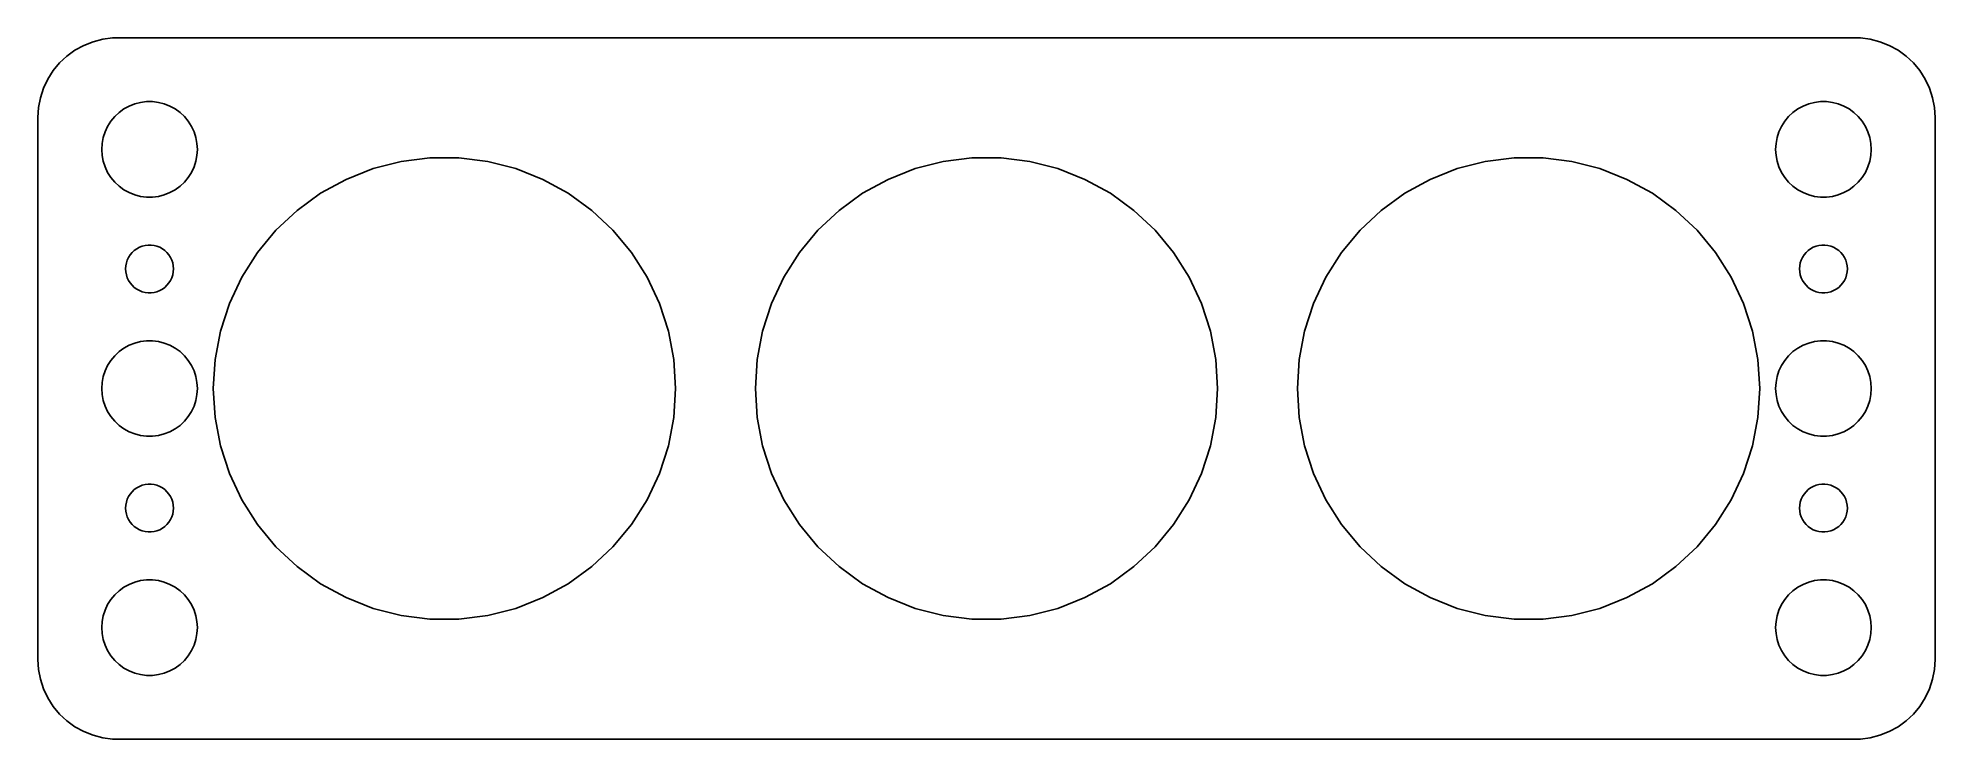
# Model space of a CAD drawing. Header units: metres. Extents: x -60 to 60, y -22 to 22.
import ezdxf

# ---------------------------------------------------------------- set-up
doc = ezdxf.new("R2010")
doc.units = ezdxf.units.M

msp = doc.modelspace()

# ---------------------------------------------------------------- linework, layer by layer
for p, q in [((-56.6289, 21.5241), (-57.1791, 21.2216)), ((-56.0451, 21.7553), (-56.6289, 21.5241)), ((-55.4369, 21.9114), (-56.0451, 21.7553)), ((-54.8139, 21.9901), (-55.4369, 21.9114)), ((54.8139, 21.9901), (-54.8139, 21.9901)), ((55.4369, 21.9114), (54.8139, 21.9901)), ((56.0451, 21.7553), (55.4369, 21.9114)), ((56.6289, 21.5241), (56.0451, 21.7553)), ((57.1791, 21.2216), (56.6289, 21.5241)), ((-58.1448, 20.4227), (-58.5451, 19.9389)), ((-57.6871, 20.8526), (-58.1448, 20.4227)), ((-57.1791, 21.2216), (-57.6871, 20.8526)), ((57.6871, 20.8526), (57.1791, 21.2216)), ((58.1448, 20.4227), (57.6871, 20.8526)), ((58.5451, 19.9389), (58.1448, 20.4227)), ((-58.8815, 19.4088), (-59.1489, 18.8406)), ((-58.5451, 19.9389), (-58.8815, 19.4088)), ((58.8815, 19.4088), (58.5451, 19.9389)), ((59.1489, 18.8406), (58.8815, 19.4088)), ((-59.3429, 18.2434), (-59.4606, 17.6267)), ((-59.1489, 18.8406), (-59.3429, 18.2434)), ((-53.7773, 17.7145), (-53.427, 17.8532)), ((-53.427, 17.8532), (-53.0621, 17.9469)), ((-53.0621, 17.9469), (-52.6884, 17.9941)), ((-52.6884, 17.9941), (-52.3116, 17.9941)), ((-52.3116, 17.9941), (-51.9379, 17.9469)), ((-51.9379, 17.9469), (-51.5729, 17.8532)), ((-51.5729, 17.8532), (-51.2227, 17.7145)), ((51.2227, 17.7145), (51.5729, 17.8532)), ((51.5729, 17.8532), (51.9379, 17.9469)), ((51.9379, 17.9469), (52.3116, 17.9941)), ((52.3116, 17.9941), (52.6884, 17.9941)), ((52.6884, 17.9941), (53.0621, 17.9469)), ((53.0621, 17.9469), (53.427, 17.8532)), ((53.427, 17.8532), (53.7773, 17.7145)), ((59.3429, 18.2434), (59.1489, 18.8406)), ((59.4606, 17.6267), (59.3429, 18.2434)), ((-59.4606, 17.6267), (-59.5, 17)), ((-59.5, 17), (-59.5, -17)), ((-55.1289, 16.4453), (-54.927, 16.7634)), ((-54.927, 16.7634), (-54.6869, 17.0536)), ((-54.6869, 17.0536), (-54.4123, 17.3115)), ((-54.4123, 17.3115), (-54.1075, 17.533)), ((-54.1075, 17.533), (-53.7773, 17.7145)), ((-51.2227, 17.7145), (-50.8925, 17.533)), ((-50.8925, 17.533), (-50.5877, 17.3115)), ((-50.5877, 17.3115), (-50.3131, 17.0536)), ((-50.3131, 17.0536), (-50.0729, 16.7634)), ((-50.0729, 16.7634), (-49.8711, 16.4453)), ((49.8711, 16.4453), (50.0729, 16.7634)), ((50.0729, 16.7634), (50.3131, 17.0536)), ((50.3131, 17.0536), (50.5877, 17.3115)), ((50.5877, 17.3115), (50.8925, 17.533)), ((50.8925, 17.533), (51.2227, 17.7145)), ((53.7773, 17.7145), (54.1075, 17.533)), ((54.1075, 17.533), (54.4123, 17.3115)), ((54.4123, 17.3115), (54.6869, 17.0536)), ((54.6869, 17.0536), (54.927, 16.7634)), ((54.927, 16.7634), (55.1289, 16.4453)), ((59.5, 17), (59.4606, 17.6267)), ((59.5, -17), (59.5, 17)), ((-55.4763, 15.376), (-55.4057, 15.7461)), ((-55.4057, 15.7461), (-55.2893, 16.1044)), ((-55.2893, 16.1044), (-55.1289, 16.4453)), ((-49.8711, 16.4453), (-49.7107, 16.1044)), ((-49.7107, 16.1044), (-49.5942, 15.7461)), ((-49.5942, 15.7461), (-49.5237, 15.376)), ((49.5237, 15.376), (49.5942, 15.7461)), ((49.5942, 15.7461), (49.7107, 16.1044)), ((49.7107, 16.1044), (49.8711, 16.4453)), ((55.1289, 16.4453), (55.2893, 16.1044)), ((55.2893, 16.1044), (55.4057, 15.7461)), ((55.4057, 15.7461), (55.4763, 15.376)), ((-55.5, 15), (-55.4763, 15.376)), ((-55.4763, 14.624), (-55.5, 15)), ((-55.4057, 14.2539), (-55.4763, 14.624)), ((-49.5237, 14.624), (-49.5942, 14.2539)), ((-49.5237, 15.376), (-49.5, 15)), ((-49.5, 15), (-49.5237, 14.624)), ((-36.717, 14.2432), (-34.9105, 14.4714)), ((-34.9105, 14.4714), (-33.0895, 14.4714)), ((-33.0895, 14.4714), (-31.283, 14.2432)), ((-2.71703, 14.2432), (-0.91046, 14.4714)), ((-0.91046, 14.4714), (0.91046, 14.4714)), ((0.91046, 14.4714), (2.71703, 14.2432)), ((31.283, 14.2432), (33.0895, 14.4714)), ((33.0895, 14.4714), (34.9105, 14.4714)), ((34.9105, 14.4714), (36.717, 14.2432)), ((49.5, 15), (49.5237, 15.376)), ((49.5237, 14.624), (49.5, 15)), ((49.5942, 14.2539), (49.5237, 14.624)), ((55.4763, 14.624), (55.4057, 14.2539)), ((55.4763, 15.376), (55.5, 15)), ((55.5, 15), (55.4763, 14.624)), ((-55.2893, 13.8956), (-55.4057, 14.2539)), ((-55.1289, 13.5547), (-55.2893, 13.8956)), ((-54.927, 13.2366), (-55.1289, 13.5547)), ((-54.6869, 12.9464), (-54.927, 13.2366)), ((-50.0729, 13.2366), (-50.3131, 12.9464)), ((-49.8711, 13.5547), (-50.0729, 13.2366)), ((-49.7107, 13.8956), (-49.8711, 13.5547)), ((-49.5942, 14.2539), (-49.7107, 13.8956)), ((-41.7695, 12.2428), (-40.1738, 13.12)), ((-40.1738, 13.12), (-38.4807, 13.7903)), ((-38.4807, 13.7903), (-36.717, 14.2432)), ((-31.283, 14.2432), (-29.5192, 13.7903)), ((-29.5192, 13.7903), (-27.8262, 13.12)), ((-27.8262, 13.12), (-26.2305, 12.2428)), ((-7.76949, 12.2428), (-6.1738, 13.12)), ((-6.1738, 13.12), (-4.48074, 13.7903)), ((-4.48074, 13.7903), (-2.71703, 14.2432)), ((2.71703, 14.2432), (4.48074, 13.7903)), ((4.48074, 13.7903), (6.1738, 13.12)), ((6.1738, 13.12), (7.76949, 12.2428)), ((26.2305, 12.2428), (27.8262, 13.12)), ((27.8262, 13.12), (29.5192, 13.7903)), ((29.5192, 13.7903), (31.283, 14.2432)), ((36.717, 14.2432), (38.4807, 13.7903)), ((38.4807, 13.7903), (40.1738, 13.12)), ((40.1738, 13.12), (41.7695, 12.2428)), ((49.7107, 13.8956), (49.5942, 14.2539)), ((49.8711, 13.5547), (49.7107, 13.8956)), ((50.0729, 13.2366), (49.8711, 13.5547)), ((50.3131, 12.9464), (50.0729, 13.2366)), ((54.927, 13.2366), (54.6869, 12.9464)), ((55.1289, 13.5547), (54.927, 13.2366)), ((55.2893, 13.8956), (55.1289, 13.5547)), ((55.4057, 14.2539), (55.2893, 13.8956)), ((-54.4123, 12.6884), (-54.6869, 12.9464)), ((-54.1075, 12.467), (-54.4123, 12.6884)), ((-53.7773, 12.2855), (-54.1075, 12.467)), ((-53.427, 12.1468), (-53.7773, 12.2855)), ((-53.0621, 12.0531), (-53.427, 12.1468)), ((-52.6884, 12.0059), (-53.0621, 12.0531)), ((-52.3116, 12.0059), (-52.6884, 12.0059)), ((-51.9379, 12.0531), (-52.3116, 12.0059)), ((-51.5729, 12.1468), (-51.9379, 12.0531)), ((-51.2227, 12.2855), (-51.5729, 12.1468)), ((-50.8925, 12.467), (-51.2227, 12.2855)), ((-50.5877, 12.6884), (-50.8925, 12.467)), ((-50.3131, 12.9464), (-50.5877, 12.6884)), ((-43.2426, 11.1724), (-41.7695, 12.2428)), ((-26.2305, 12.2428), (-24.7573, 11.1724)), ((-9.24265, 11.1724), (-7.76949, 12.2428)), ((7.76949, 12.2428), (9.24265, 11.1724)), ((24.7573, 11.1724), (26.2305, 12.2428)), ((41.7695, 12.2428), (43.2426, 11.1724)), ((50.5877, 12.6884), (50.3131, 12.9464)), ((50.8925, 12.467), (50.5877, 12.6884)), ((51.2227, 12.2855), (50.8925, 12.467)), ((51.5729, 12.1468), (51.2227, 12.2855)), ((51.9379, 12.0531), (51.5729, 12.1468)), ((52.3116, 12.0059), (51.9379, 12.0531)), ((52.6884, 12.0059), (52.3116, 12.0059)), ((53.0621, 12.0531), (52.6884, 12.0059)), ((53.427, 12.1468), (53.0621, 12.0531)), ((53.7773, 12.2855), (53.427, 12.1468)), ((54.1075, 12.467), (53.7773, 12.2855)), ((54.4123, 12.6884), (54.1075, 12.467)), ((54.6869, 12.9464), (54.4123, 12.6884)), ((-44.57, 9.92592), (-43.2426, 11.1724)), ((-24.7573, 11.1724), (-23.4299, 9.92592)), ((-10.57, 9.92592), (-9.24265, 11.1724)), ((9.24265, 11.1724), (10.57, 9.92592)), ((23.4299, 9.92592), (24.7573, 11.1724)), ((43.2426, 11.1724), (44.57, 9.92592)), ((-45.7307, 8.52287), (-44.57, 9.92592)), ((-23.4299, 9.92592), (-22.2692, 8.52287)), ((-11.7307, 8.52287), (-10.57, 9.92592)), ((10.57, 9.92592), (11.7307, 8.52287)), ((22.2692, 8.52287), (23.4299, 9.92592)), ((44.57, 9.92592), (45.7307, 8.52287)), ((-53.8145, 8.22263), (-53.7135, 8.38167)), ((-53.7135, 8.38167), (-53.5934, 8.52681)), ((-53.5934, 8.52681), (-53.4561, 8.65576)), ((-53.4561, 8.65576), (-53.3037, 8.76648)), ((-53.3037, 8.76648), (-53.1387, 8.85724)), ((-53.1387, 8.85724), (-52.9635, 8.92657)), ((-52.9635, 8.92657), (-52.7811, 8.97342)), ((-52.7811, 8.97342), (-52.5942, 8.99704)), ((-52.5942, 8.99704), (-52.4058, 8.99704)), ((-52.4058, 8.99704), (-52.2189, 8.97342)), ((-52.2189, 8.97342), (-52.0365, 8.92657)), ((-52.0365, 8.92657), (-51.8613, 8.85724)), ((-51.8613, 8.85724), (-51.6963, 8.76648)), ((-51.6963, 8.76648), (-51.5439, 8.65576)), ((-51.5439, 8.65576), (-51.4065, 8.52681)), ((-51.4065, 8.52681), (-51.2865, 8.38167)), ((-51.2865, 8.38167), (-51.1855, 8.22263)), ((-46.7064, 6.98543), (-45.7307, 8.52287)), ((-22.2692, 8.52287), (-21.2935, 6.98543)), ((-12.7064, 6.98543), (-11.7307, 8.52287)), ((11.7307, 8.52287), (12.7064, 6.98543)), ((21.2935, 6.98543), (22.2692, 8.52287)), ((45.7307, 8.52287), (46.7064, 6.98543)), ((51.1855, 8.22263), (51.2865, 8.38167)), ((51.2865, 8.38167), (51.4065, 8.52681)), ((51.4065, 8.52681), (51.5439, 8.65576)), ((51.5439, 8.65576), (51.6963, 8.76648)), ((51.6963, 8.76648), (51.8613, 8.85724)), ((51.8613, 8.85724), (52.0365, 8.92657)), ((52.0365, 8.92657), (52.2189, 8.97342)), ((52.2189, 8.97342), (52.4058, 8.99704)), ((52.4058, 8.99704), (52.5942, 8.99704)), ((52.5942, 8.99704), (52.7811, 8.97342)), ((52.7811, 8.97342), (52.9635, 8.92657)), ((52.9635, 8.92657), (53.1387, 8.85724)), ((53.1387, 8.85724), (53.3037, 8.76648)), ((53.3037, 8.76648), (53.4561, 8.65576)), ((53.4561, 8.65576), (53.5934, 8.52681)), ((53.5934, 8.52681), (53.7135, 8.38167)), ((53.7135, 8.38167), (53.8145, 8.22263)), ((-54, 7.5), (-53.9882, 7.68799)), ((-53.9882, 7.312), (-54, 7.5)), ((-53.9882, 7.68799), (-53.9529, 7.87303)), ((-53.9529, 7.12695), (-53.9882, 7.312)), ((-53.9529, 7.87303), (-53.8947, 8.05219)), ((-53.8947, 8.05219), (-53.8145, 8.22263)), ((-51.1855, 8.22263), (-51.1053, 8.05219)), ((-51.1053, 8.05219), (-51.0471, 7.87303)), ((-51.0471, 7.87303), (-51.0118, 7.68799)), ((-51.0118, 7.312), (-51.0471, 7.12695)), ((-51.0118, 7.68799), (-51, 7.5)), ((-51, 7.5), (-51.0118, 7.312)), ((51, 7.5), (51.0118, 7.68799)), ((51.0118, 7.312), (51, 7.5)), ((51.0118, 7.68799), (51.0471, 7.87303)), ((51.0471, 7.12695), (51.0118, 7.312)), ((51.0471, 7.87303), (51.1053, 8.05219)), ((51.1053, 8.05219), (51.1855, 8.22263)), ((53.8145, 8.22263), (53.8947, 8.05219)), ((53.8947, 8.05219), (53.9529, 7.87303)), ((53.9529, 7.87303), (53.9882, 7.68799)), ((53.9882, 7.312), (53.9529, 7.12695)), ((53.9882, 7.68799), (54, 7.5)), ((54, 7.5), (53.9882, 7.312)), ((-53.8947, 6.9478), (-53.9529, 7.12695)), ((-53.8145, 6.77736), (-53.8947, 6.9478)), ((-53.7135, 6.61832), (-53.8145, 6.77736)), ((-53.5934, 6.47318), (-53.7135, 6.61832)), ((-53.4561, 6.34422), (-53.5934, 6.47318)), ((-53.3037, 6.23351), (-53.4561, 6.34422)), ((-53.1387, 6.14275), (-53.3037, 6.23351)), ((-52.9635, 6.07341), (-53.1387, 6.14275)), ((-52.7811, 6.02657), (-52.9635, 6.07341)), ((-52.5942, 6.00294), (-52.7811, 6.02657)), ((-52.4058, 6.00294), (-52.5942, 6.00294)), ((-52.2189, 6.02657), (-52.4058, 6.00294)), ((-52.0365, 6.07341), (-52.2189, 6.02657)), ((-51.8613, 6.14275), (-52.0365, 6.07341)), ((-51.6963, 6.23351), (-51.8613, 6.14275)), ((-51.5439, 6.34422), (-51.6963, 6.23351)), ((-51.4065, 6.47318), (-51.5439, 6.34422)), ((-51.2865, 6.61832), (-51.4065, 6.47318)), ((-51.1855, 6.77736), (-51.2865, 6.61832)), ((-51.1053, 6.9478), (-51.1855, 6.77736)), ((-51.0471, 7.12695), (-51.1053, 6.9478)), ((-47.4818, 5.3378), (-46.7064, 6.98543)), ((-21.2935, 6.98543), (-20.5182, 5.3378)), ((-13.4818, 5.3378), (-12.7064, 6.98543)), ((12.7064, 6.98543), (13.4818, 5.3378)), ((20.5182, 5.3378), (21.2935, 6.98543)), ((46.7064, 6.98543), (47.4818, 5.3378)), ((51.1053, 6.9478), (51.0471, 7.12695)), ((51.1855, 6.77736), (51.1053, 6.9478)), ((51.2865, 6.61832), (51.1855, 6.77736)), ((51.4065, 6.47318), (51.2865, 6.61832)), ((51.5439, 6.34422), (51.4065, 6.47318)), ((51.6963, 6.23351), (51.5439, 6.34422)), ((51.8613, 6.14275), (51.6963, 6.23351)), ((52.0365, 6.07341), (51.8613, 6.14275)), ((52.2189, 6.02657), (52.0365, 6.07341)), ((52.4058, 6.00294), (52.2189, 6.02657)), ((52.5942, 6.00294), (52.4058, 6.00294)), ((52.7811, 6.02657), (52.5942, 6.00294)), ((52.9635, 6.07341), (52.7811, 6.02657)), ((53.1387, 6.14275), (52.9635, 6.07341)), ((53.3037, 6.23351), (53.1387, 6.14275)), ((53.4561, 6.34422), (53.3037, 6.23351)), ((53.5934, 6.47318), (53.4561, 6.34422)), ((53.7135, 6.61832), (53.5934, 6.47318)), ((53.8145, 6.77736), (53.7135, 6.61832)), ((53.8947, 6.9478), (53.8145, 6.77736)), ((53.9529, 7.12695), (53.8947, 6.9478)), ((-48.0444, 3.606), (-47.4818, 5.3378)), ((-20.5182, 5.3378), (-19.9555, 3.606)), ((-14.0444, 3.606), (-13.4818, 5.3378)), ((13.4818, 5.3378), (14.0444, 3.606)), ((19.9555, 3.606), (20.5182, 5.3378)), ((47.4818, 5.3378), (48.0444, 3.606)), ((-48.3857, 1.81732), (-48.0444, 3.606)), ((-19.9555, 3.606), (-19.6143, 1.81732)), ((-14.3857, 1.81732), (-14.0444, 3.606)), ((14.0444, 3.606), (14.3857, 1.81732)), ((19.6143, 1.81732), (19.9555, 3.606)), ((48.0444, 3.606), (48.3857, 1.81732)), ((-54.4123, 2.31154), (-54.1075, 2.53297)), ((-54.1075, 2.53297), (-53.7773, 2.71448)), ((-53.7773, 2.71448), (-53.427, 2.85316)), ((-53.427, 2.85316), (-53.0621, 2.94685)), ((-53.0621, 2.94685), (-52.6884, 2.99408)), ((-52.6884, 2.99408), (-52.3116, 2.99408)), ((-52.3116, 2.99408), (-51.9379, 2.94685)), ((-51.9379, 2.94685), (-51.5729, 2.85316)), ((-51.5729, 2.85316), (-51.2227, 2.71448)), ((-51.2227, 2.71448), (-50.8925, 2.53297)), ((-50.8925, 2.53297), (-50.5877, 2.31154)), ((50.5877, 2.31154), (50.8925, 2.53297)), ((50.8925, 2.53297), (51.2227, 2.71448)), ((51.2227, 2.71448), (51.5729, 2.85316)), ((51.5729, 2.85316), (51.9379, 2.94685)), ((51.9379, 2.94685), (52.3116, 2.99408)), ((52.3116, 2.99408), (52.6884, 2.99408)), ((52.6884, 2.99408), (53.0621, 2.94685)), ((53.0621, 2.94685), (53.427, 2.85316)), ((53.427, 2.85316), (53.7773, 2.71448)), ((53.7773, 2.71448), (54.1075, 2.53297)), ((54.1075, 2.53297), (54.4123, 2.31154)), ((-55.2893, 1.10437), (-55.1289, 1.44525)), ((-55.1289, 1.44525), (-54.927, 1.76335)), ((-54.927, 1.76335), (-54.6869, 2.05363)), ((-54.6869, 2.05363), (-54.4123, 2.31154)), ((-50.5877, 2.31154), (-50.3131, 2.05363)), ((-50.3131, 2.05363), (-50.0729, 1.76335)), ((-50.0729, 1.76335), (-49.8711, 1.44525)), ((-49.8711, 1.44525), (-49.7107, 1.10437)), ((-48.5, 0), (-48.3857, 1.81732)), ((-19.6143, 1.81732), (-19.5, 0)), ((-14.5, 0), (-14.3857, 1.81732)), ((14.3857, 1.81732), (14.5, 0)), ((19.5, 0), (19.6143, 1.81732)), ((48.3857, 1.81732), (48.5, 0)), ((49.7107, 1.10437), (49.8711, 1.44525)), ((49.8711, 1.44525), (50.0729, 1.76335)), ((50.0729, 1.76335), (50.3131, 2.05363)), ((50.3131, 2.05363), (50.5877, 2.31154)), ((54.4123, 2.31154), (54.6869, 2.05363)), ((54.6869, 2.05363), (54.927, 1.76335)), ((54.927, 1.76335), (55.1289, 1.44525)), ((55.1289, 1.44525), (55.2893, 1.10437)), ((-55.5, 0), (-55.4763, 0.37599)), ((-55.4763, -0.37599), (-55.5, 0)), ((-55.4763, 0.37599), (-55.4057, 0.74606)), ((-55.4057, 0.74606), (-55.2893, 1.10437)), ((-49.7107, 1.10437), (-49.5942, 0.74606)), ((-49.5942, 0.74606), (-49.5237, 0.37599)), ((-49.5237, 0.37599), (-49.5, 0)), ((-49.5, 0), (-49.5237, -0.37599)), ((-48.3857, -1.81732), (-48.5, 0)), ((-19.5, 0), (-19.6143, -1.81732)), ((-14.3857, -1.81732), (-14.5, 0)), ((14.5, 0), (14.3857, -1.81732)), ((19.6143, -1.81732), (19.5, 0)), ((48.5, 0), (48.3857, -1.81732)), ((49.5, 0), (49.5237, 0.37599)), ((49.5237, -0.37599), (49.5, 0)), ((49.5237, 0.37599), (49.5942, 0.74606)), ((49.5942, 0.74606), (49.7107, 1.10437)), ((55.2893, 1.10437), (55.4057, 0.74606)), ((55.4057, 0.74606), (55.4763, 0.37599)), ((55.4763, 0.37599), (55.5, 0)), ((55.5, 0), (55.4763, -0.37599)), ((-55.4057, -0.74606), (-55.4763, -0.37599)), ((-55.2893, -1.10437), (-55.4057, -0.74606)), ((-55.1289, -1.44525), (-55.2893, -1.10437)), ((-49.7107, -1.10437), (-49.8711, -1.44525)), ((-49.5942, -0.74606), (-49.7107, -1.10437)), ((-49.5237, -0.37599), (-49.5942, -0.74606)), ((49.5942, -0.74606), (49.5237, -0.37599)), ((49.7107, -1.10437), (49.5942, -0.74606)), ((49.8711, -1.44525), (49.7107, -1.10437)), ((55.2893, -1.10437), (55.1289, -1.44525)), ((55.4057, -0.74606), (55.2893, -1.10437)), ((55.4763, -0.37599), (55.4057, -0.74606)), ((-54.927, -1.76335), (-55.1289, -1.44525)), ((-54.6869, -2.05363), (-54.927, -1.76335)), ((-54.4123, -2.31154), (-54.6869, -2.05363)), ((-54.1075, -2.53297), (-54.4123, -2.31154)), ((-50.5877, -2.31154), (-50.8925, -2.53297)), ((-50.3131, -2.05363), (-50.5877, -2.31154)), ((-50.0729, -1.76335), (-50.3131, -2.05363)), ((-49.8711, -1.44525), (-50.0729, -1.76335)), ((-48.0444, -3.606), (-48.3857, -1.81732)), ((-19.6143, -1.81732), (-19.9555, -3.606)), ((-14.0444, -3.606), (-14.3857, -1.81732)), ((14.3857, -1.81732), (14.0444, -3.606)), ((19.9555, -3.606), (19.6143, -1.81732)), ((48.3857, -1.81732), (48.0444, -3.606)), ((50.0729, -1.76335), (49.8711, -1.44525)), ((50.3131, -2.05363), (50.0729, -1.76335)), ((50.5877, -2.31154), (50.3131, -2.05363)), ((50.8925, -2.53297), (50.5877, -2.31154)), ((54.4123, -2.31154), (54.1075, -2.53297)), ((54.6869, -2.05363), (54.4123, -2.31154)), ((54.927, -1.76335), (54.6869, -2.05363)), ((55.1289, -1.44525), (54.927, -1.76335)), ((-53.7773, -2.71448), (-54.1075, -2.53297)), ((-53.427, -2.85316), (-53.7773, -2.71448)), ((-53.0621, -2.94685), (-53.427, -2.85316)), ((-52.6884, -2.99408), (-53.0621, -2.94685)), ((-52.3116, -2.99408), (-52.6884, -2.99408)), ((-51.9379, -2.94685), (-52.3116, -2.99408)), ((-51.5729, -2.85316), (-51.9379, -2.94685)), ((-51.2227, -2.71448), (-51.5729, -2.85316)), ((-50.8925, -2.53297), (-51.2227, -2.71448)), ((51.2227, -2.71448), (50.8925, -2.53297)), ((51.5729, -2.85316), (51.2227, -2.71448)), ((51.9379, -2.94685), (51.5729, -2.85316)), ((52.3116, -2.99408), (51.9379, -2.94685)), ((52.6884, -2.99408), (52.3116, -2.99408)), ((53.0621, -2.94685), (52.6884, -2.99408)), ((53.427, -2.85316), (53.0621, -2.94685)), ((53.7773, -2.71448), (53.427, -2.85316)), ((54.1075, -2.53297), (53.7773, -2.71448)), ((-47.4818, -5.3378), (-48.0444, -3.606)), ((-19.9555, -3.606), (-20.5182, -5.3378)), ((-13.4818, -5.3378), (-14.0444, -3.606)), ((14.0444, -3.606), (13.4818, -5.3378)), ((20.5182, -5.3378), (19.9555, -3.606)), ((48.0444, -3.606), (47.4818, -5.3378)), ((-46.7064, -6.98543), (-47.4818, -5.3378)), ((-20.5182, -5.3378), (-21.2935, -6.98543)), ((-12.7064, -6.98543), (-13.4818, -5.3378)), ((13.4818, -5.3378), (12.7064, -6.98543)), ((21.2935, -6.98543), (20.5182, -5.3378)), ((47.4818, -5.3378), (46.7064, -6.98543)), ((-53.9882, -7.312), (-53.9529, -7.12695)), ((-53.9529, -7.12695), (-53.8947, -6.9478)), ((-53.8947, -6.9478), (-53.8145, -6.77736)), ((-53.8145, -6.77736), (-53.7135, -6.61832)), ((-53.7135, -6.61832), (-53.5934, -6.47318)), ((-53.5934, -6.47318), (-53.4561, -6.34422)), ((-53.4561, -6.34422), (-53.3037, -6.23351)), ((-53.3037, -6.23351), (-53.1387, -6.14275)), ((-53.1387, -6.14275), (-52.9635, -6.07341)), ((-52.9635, -6.07341), (-52.7811, -6.02657)), ((-52.7811, -6.02657), (-52.5942, -6.00294)), ((-52.5942, -6.00294), (-52.4058, -6.00294)), ((-52.4058, -6.00294), (-52.2189, -6.02657)), ((-52.2189, -6.02657), (-52.0365, -6.07341)), ((-52.0365, -6.07341), (-51.8613, -6.14275)), ((-51.8613, -6.14275), (-51.6963, -6.23351)), ((-51.6963, -6.23351), (-51.5439, -6.34422)), ((-51.5439, -6.34422), (-51.4065, -6.47318)), ((-51.4065, -6.47318), (-51.2865, -6.61832)), ((-51.2865, -6.61832), (-51.1855, -6.77736)), ((-51.1855, -6.77736), (-51.1053, -6.9478)), ((-51.1053, -6.9478), (-51.0471, -7.12695)), ((-51.0471, -7.12695), (-51.0118, -7.312)), ((-45.7307, -8.52287), (-46.7064, -6.98543)), ((-21.2935, -6.98543), (-22.2692, -8.52287)), ((-11.7307, -8.52287), (-12.7064, -6.98543)), ((12.7064, -6.98543), (11.7307, -8.52287)), ((22.2692, -8.52287), (21.2935, -6.98543)), ((46.7064, -6.98543), (45.7307, -8.52287)), ((51.0118, -7.312), (51.0471, -7.12695)), ((51.0471, -7.12695), (51.1053, -6.9478)), ((51.1053, -6.9478), (51.1855, -6.77736)), ((51.1855, -6.77736), (51.2865, -6.61832)), ((51.2865, -6.61832), (51.4065, -6.47318)), ((51.4065, -6.47318), (51.5439, -6.34422)), ((51.5439, -6.34422), (51.6963, -6.23351)), ((51.6963, -6.23351), (51.8613, -6.14275)), ((51.8613, -6.14275), (52.0365, -6.07341)), ((52.0365, -6.07341), (52.2189, -6.02657)), ((52.2189, -6.02657), (52.4058, -6.00294)), ((52.4058, -6.00294), (52.5942, -6.00294)), ((52.5942, -6.00294), (52.7811, -6.02657)), ((52.7811, -6.02657), (52.9635, -6.07341)), ((52.9635, -6.07341), (53.1387, -6.14275)), ((53.1387, -6.14275), (53.3037, -6.23351)), ((53.3037, -6.23351), (53.4561, -6.34422)), ((53.4561, -6.34422), (53.5934, -6.47318)), ((53.5934, -6.47318), (53.7135, -6.61832)), ((53.7135, -6.61832), (53.8145, -6.77736)), ((53.8145, -6.77736), (53.8947, -6.9478)), ((53.8947, -6.9478), (53.9529, -7.12695)), ((53.9529, -7.12695), (53.9882, -7.312)), ((-54, -7.5), (-53.9882, -7.312)), ((-53.9882, -7.68799), (-54, -7.5)), ((-53.9529, -7.87303), (-53.9882, -7.68799)), ((-53.8947, -8.05219), (-53.9529, -7.87303)), ((-53.8145, -8.22263), (-53.8947, -8.05219)), ((-53.7135, -8.38167), (-53.8145, -8.22263)), ((-51.1855, -8.22263), (-51.2865, -8.38167)), ((-51.1053, -8.05219), (-51.1855, -8.22263)), ((-51.0471, -7.87303), (-51.1053, -8.05219)), ((-51.0118, -7.68799), (-51.0471, -7.87303)), ((-51.0118, -7.312), (-51, -7.5)), ((-51, -7.5), (-51.0118, -7.68799)), ((51, -7.5), (51.0118, -7.312)), ((51.0118, -7.68799), (51, -7.5)), ((51.0471, -7.87303), (51.0118, -7.68799)), ((51.1053, -8.05219), (51.0471, -7.87303)), ((51.1855, -8.22263), (51.1053, -8.05219)), ((51.2865, -8.38167), (51.1855, -8.22263)), ((53.8145, -8.22263), (53.7135, -8.38167)), ((53.8947, -8.05219), (53.8145, -8.22263)), ((53.9529, -7.87303), (53.8947, -8.05219)), ((53.9882, -7.68799), (53.9529, -7.87303)), ((53.9882, -7.312), (54, -7.5)), ((54, -7.5), (53.9882, -7.68799)), ((-53.5934, -8.52681), (-53.7135, -8.38167)), ((-53.4561, -8.65576), (-53.5934, -8.52681)), ((-53.3037, -8.76648), (-53.4561, -8.65576)), ((-53.1387, -8.85724), (-53.3037, -8.76648)), ((-52.9635, -8.92657), (-53.1387, -8.85724)), ((-52.7811, -8.97342), (-52.9635, -8.92657)), ((-52.5942, -8.99704), (-52.7811, -8.97342)), ((-52.4058, -8.99704), (-52.5942, -8.99704)), ((-52.2189, -8.97342), (-52.4058, -8.99704)), ((-52.0365, -8.92657), (-52.2189, -8.97342)), ((-51.8613, -8.85724), (-52.0365, -8.92657)), ((-51.6963, -8.76648), (-51.8613, -8.85724)), ((-51.5439, -8.65576), (-51.6963, -8.76648)), ((-51.4065, -8.52681), (-51.5439, -8.65576)), ((-51.2865, -8.38167), (-51.4065, -8.52681)), ((-44.57, -9.92592), (-45.7307, -8.52287)), ((-22.2692, -8.52287), (-23.4299, -9.92592)), ((-10.57, -9.92592), (-11.7307, -8.52287)), ((11.7307, -8.52287), (10.57, -9.92592)), ((23.4299, -9.92592), (22.2692, -8.52287)), ((45.7307, -8.52287), (44.57, -9.92592)), ((51.4065, -8.52681), (51.2865, -8.38167)), ((51.5439, -8.65576), (51.4065, -8.52681)), ((51.6963, -8.76648), (51.5439, -8.65576)), ((51.8613, -8.85724), (51.6963, -8.76648)), ((52.0365, -8.92657), (51.8613, -8.85724)), ((52.2189, -8.97342), (52.0365, -8.92657)), ((52.4058, -8.99704), (52.2189, -8.97342)), ((52.5942, -8.99704), (52.4058, -8.99704)), ((52.7811, -8.97342), (52.5942, -8.99704)), ((52.9635, -8.92657), (52.7811, -8.97342)), ((53.1387, -8.85724), (52.9635, -8.92657)), ((53.3037, -8.76648), (53.1387, -8.85724)), ((53.4561, -8.65576), (53.3037, -8.76648)), ((53.5934, -8.52681), (53.4561, -8.65576)), ((53.7135, -8.38167), (53.5934, -8.52681)), ((-43.2426, -11.1724), (-44.57, -9.92592)), ((-23.4299, -9.92592), (-24.7573, -11.1724)), ((-9.24265, -11.1724), (-10.57, -9.92592)), ((10.57, -9.92592), (9.24265, -11.1724)), ((24.7573, -11.1724), (23.4299, -9.92592)), ((44.57, -9.92592), (43.2426, -11.1724)), ((-41.7695, -12.2428), (-43.2426, -11.1724)), ((-24.7573, -11.1724), (-26.2305, -12.2428)), ((-7.76949, -12.2428), (-9.24265, -11.1724)), ((9.24265, -11.1724), (7.76949, -12.2428)), ((26.2305, -12.2428), (24.7573, -11.1724)), ((43.2426, -11.1724), (41.7695, -12.2428)), ((-54.927, -13.2366), (-54.6869, -12.9464)), ((-54.6869, -12.9464), (-54.4123, -12.6884)), ((-54.4123, -12.6884), (-54.1075, -12.467)), ((-54.1075, -12.467), (-53.7773, -12.2855)), ((-53.7773, -12.2855), (-53.427, -12.1468)), ((-53.427, -12.1468), (-53.0621, -12.0531)), ((-53.0621, -12.0531), (-52.6884, -12.0059)), ((-52.6884, -12.0059), (-52.3116, -12.0059)), ((-52.3116, -12.0059), (-51.9379, -12.0531)), ((-51.9379, -12.0531), (-51.5729, -12.1468)), ((-51.5729, -12.1468), (-51.2227, -12.2855)), ((-51.2227, -12.2855), (-50.8925, -12.467)), ((-50.8925, -12.467), (-50.5877, -12.6884)), ((-50.5877, -12.6884), (-50.3131, -12.9464)), ((-50.3131, -12.9464), (-50.0729, -13.2366)), ((-40.1738, -13.12), (-41.7695, -12.2428)), ((-26.2305, -12.2428), (-27.8262, -13.12)), ((-6.1738, -13.12), (-7.76949, -12.2428)), ((7.76949, -12.2428), (6.1738, -13.12)), ((27.8262, -13.12), (26.2305, -12.2428)), ((41.7695, -12.2428), (40.1738, -13.12)), ((50.0729, -13.2366), (50.3131, -12.9464)), ((50.3131, -12.9464), (50.5877, -12.6884)), ((50.5877, -12.6884), (50.8925, -12.467)), ((50.8925, -12.467), (51.2227, -12.2855)), ((51.2227, -12.2855), (51.5729, -12.1468)), ((51.5729, -12.1468), (51.9379, -12.0531)), ((51.9379, -12.0531), (52.3116, -12.0059)), ((52.3116, -12.0059), (52.6884, -12.0059)), ((52.6884, -12.0059), (53.0621, -12.0531)), ((53.0621, -12.0531), (53.427, -12.1468)), ((53.427, -12.1468), (53.7773, -12.2855)), ((53.7773, -12.2855), (54.1075, -12.467)), ((54.1075, -12.467), (54.4123, -12.6884)), ((54.4123, -12.6884), (54.6869, -12.9464)), ((54.6869, -12.9464), (54.927, -13.2366)), ((-55.4763, -14.624), (-55.4057, -14.2539)), ((-55.4057, -14.2539), (-55.2893, -13.8956)), ((-55.2893, -13.8956), (-55.1289, -13.5547)), ((-55.1289, -13.5547), (-54.927, -13.2366)), ((-50.0729, -13.2366), (-49.8711, -13.5547)), ((-49.8711, -13.5547), (-49.7107, -13.8956)), ((-49.7107, -13.8956), (-49.5942, -14.2539)), ((-49.5942, -14.2539), (-49.5237, -14.624)), ((-38.4807, -13.7903), (-40.1738, -13.12)), ((-36.717, -14.2432), (-38.4807, -13.7903)), ((-34.9105, -14.4714), (-36.717, -14.2432)), ((-31.283, -14.2432), (-33.0895, -14.4714)), ((-29.5192, -13.7903), (-31.283, -14.2432)), ((-27.8262, -13.12), (-29.5192, -13.7903)), ((-4.48074, -13.7903), (-6.1738, -13.12)), ((-2.71703, -14.2432), (-4.48074, -13.7903)), ((-0.91046, -14.4714), (-2.71703, -14.2432)), ((2.71703, -14.2432), (0.91046, -14.4714)), ((4.48074, -13.7903), (2.71703, -14.2432)), ((6.1738, -13.12), (4.48074, -13.7903)), ((29.5192, -13.7903), (27.8262, -13.12)), ((31.283, -14.2432), (29.5192, -13.7903)), ((33.0895, -14.4714), (31.283, -14.2432)), ((36.717, -14.2432), (34.9105, -14.4714)), ((38.4807, -13.7903), (36.717, -14.2432)), ((40.1738, -13.12), (38.4807, -13.7903)), ((49.5237, -14.624), (49.5942, -14.2539)), ((49.5942, -14.2539), (49.7107, -13.8956)), ((49.7107, -13.8956), (49.8711, -13.5547)), ((49.8711, -13.5547), (50.0729, -13.2366)), ((54.927, -13.2366), (55.1289, -13.5547)), ((55.1289, -13.5547), (55.2893, -13.8956)), ((55.2893, -13.8956), (55.4057, -14.2539)), ((55.4057, -14.2539), (55.4763, -14.624)), ((-55.5, -15), (-55.4763, -14.624)), ((-55.4763, -15.376), (-55.5, -15)), ((-55.4057, -15.7461), (-55.4763, -15.376)), ((-49.5237, -15.376), (-49.5942, -15.7461)), ((-49.5237, -14.624), (-49.5, -15)), ((-49.5, -15), (-49.5237, -15.376)), ((-33.0895, -14.4714), (-34.9105, -14.4714)), ((0.91046, -14.4714), (-0.91046, -14.4714)), ((34.9105, -14.4714), (33.0895, -14.4714)), ((49.5, -15), (49.5237, -14.624)), ((49.5237, -15.376), (49.5, -15)), ((49.5942, -15.7461), (49.5237, -15.376)), ((55.4763, -15.376), (55.4057, -15.7461)), ((55.4763, -14.624), (55.5, -15)), ((55.5, -15), (55.4763, -15.376)), ((-55.2893, -16.1044), (-55.4057, -15.7461)), ((-55.1289, -16.4453), (-55.2893, -16.1044)), ((-54.927, -16.7634), (-55.1289, -16.4453)), ((-49.8711, -16.4453), (-50.0729, -16.7634)), ((-49.7107, -16.1044), (-49.8711, -16.4453)), ((-49.5942, -15.7461), (-49.7107, -16.1044)), ((49.7107, -16.1044), (49.5942, -15.7461)), ((49.8711, -16.4453), (49.7107, -16.1044)), ((50.0729, -16.7634), (49.8711, -16.4453)), ((55.1289, -16.4453), (54.927, -16.7634)), ((55.2893, -16.1044), (55.1289, -16.4453)), ((55.4057, -15.7461), (55.2893, -16.1044)), ((-59.5, -17), (-59.4606, -17.6267)), ((-59.4606, -17.6267), (-59.3429, -18.2434)), ((-54.6869, -17.0536), (-54.927, -16.7634)), ((-54.4123, -17.3115), (-54.6869, -17.0536)), ((-54.1075, -17.533), (-54.4123, -17.3115)), ((-53.7773, -17.7145), (-54.1075, -17.533)), ((-53.427, -17.8532), (-53.7773, -17.7145)), ((-51.2227, -17.7145), (-51.5729, -17.8532)), ((-50.8925, -17.533), (-51.2227, -17.7145)), ((-50.5877, -17.3115), (-50.8925, -17.533)), ((-50.3131, -17.0536), (-50.5877, -17.3115)), ((-50.0729, -16.7634), (-50.3131, -17.0536)), ((50.3131, -17.0536), (50.0729, -16.7634)), ((50.5877, -17.3115), (50.3131, -17.0536)), ((50.8925, -17.533), (50.5877, -17.3115)), ((51.2227, -17.7145), (50.8925, -17.533)), ((51.5729, -17.8532), (51.2227, -17.7145)), ((53.7773, -17.7145), (53.427, -17.8532)), ((54.1075, -17.533), (53.7773, -17.7145)), ((54.4123, -17.3115), (54.1075, -17.533)), ((54.6869, -17.0536), (54.4123, -17.3115)), ((54.927, -16.7634), (54.6869, -17.0536)), ((59.3429, -18.2434), (59.4606, -17.6267)), ((59.4606, -17.6267), (59.5, -17)), ((-59.3429, -18.2434), (-59.1489, -18.8406)), ((-59.1489, -18.8406), (-58.8815, -19.4088)), ((-53.0621, -17.9469), (-53.427, -17.8532)), ((-52.6884, -17.9941), (-53.0621, -17.9469)), ((-52.3116, -17.9941), (-52.6884, -17.9941)), ((-51.9379, -17.9469), (-52.3116, -17.9941)), ((-51.5729, -17.8532), (-51.9379, -17.9469)), ((51.9379, -17.9469), (51.5729, -17.8532)), ((52.3116, -17.9941), (51.9379, -17.9469)), ((52.6884, -17.9941), (52.3116, -17.9941)), ((53.0621, -17.9469), (52.6884, -17.9941)), ((53.427, -17.8532), (53.0621, -17.9469)), ((58.8815, -19.4088), (59.1489, -18.8406)), ((59.1489, -18.8406), (59.3429, -18.2434)), ((-58.8815, -19.4088), (-58.5451, -19.9389)), ((-58.5451, -19.9389), (-58.1448, -20.4227)), ((58.1448, -20.4227), (58.5451, -19.9389)), ((58.5451, -19.9389), (58.8815, -19.4088)), ((-58.1448, -20.4227), (-57.6871, -20.8526)), ((-57.6871, -20.8526), (-57.1791, -21.2216)), ((-57.1791, -21.2216), (-56.6289, -21.5241)), ((56.6289, -21.5241), (57.1791, -21.2216)), ((57.1791, -21.2216), (57.6871, -20.8526)), ((57.6871, -20.8526), (58.1448, -20.4227)), ((-56.6289, -21.5241), (-56.0451, -21.7553)), ((-56.0451, -21.7553), (-55.4369, -21.9114)), ((-55.4369, -21.9114), (-54.8139, -21.9901)), ((-54.8139, -21.9901), (54.8139, -21.9901)), ((54.8139, -21.9901), (55.4369, -21.9114)), ((55.4369, -21.9114), (56.0451, -21.7553)), ((56.0451, -21.7553), (56.6289, -21.5241))]:
    msp.add_line(p, q)

doc.saveas('drawing.dxf')
